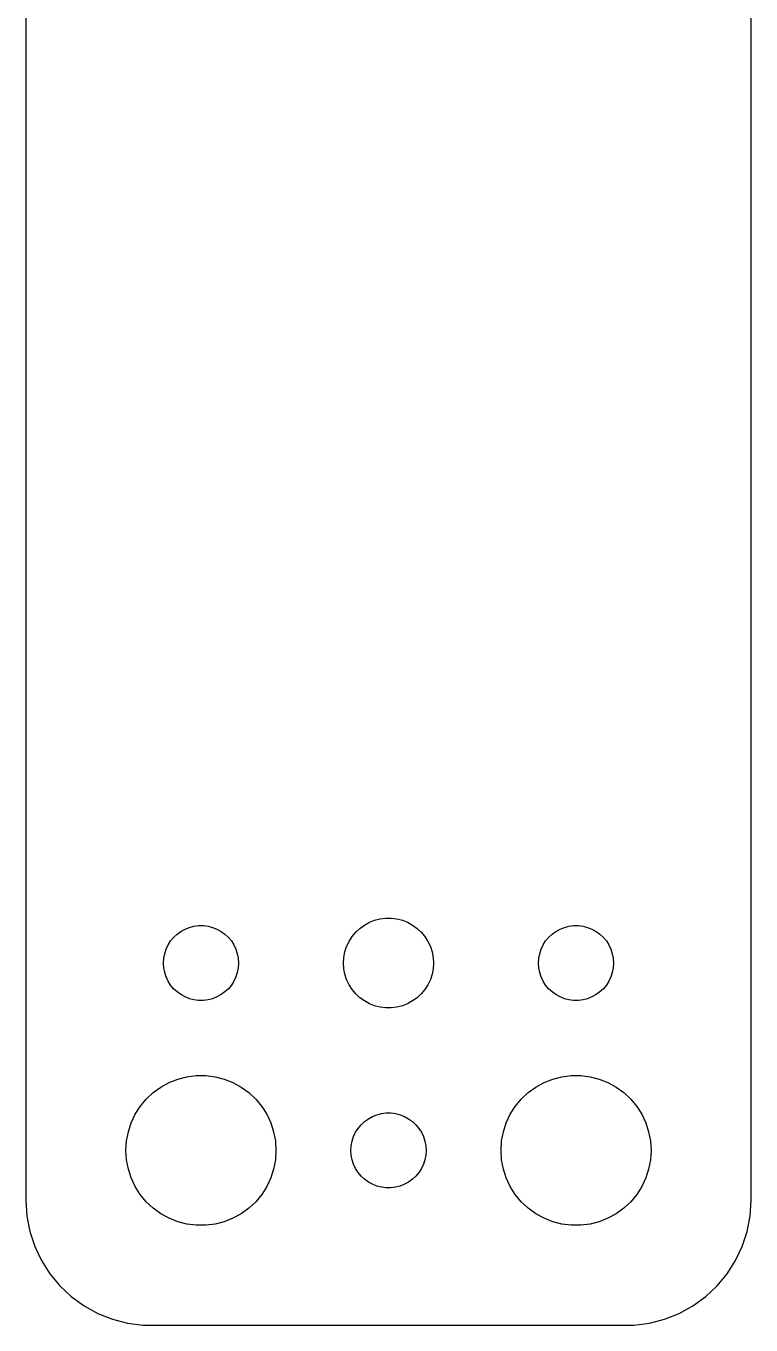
# Model space of a CAD drawing. Header units: metres. Extents: x -14 to 164, y 154 to 342.
# Drawn here: x 75.5 to 104.5, y 168.5 to 220.5 of the extents above; entities that cross this region are included whole.
import ezdxf

# ---------------------------------------------------------------- set-up
doc = ezdxf.new("R2010")
doc.units = ezdxf.units.M

msp = doc.modelspace()

# ---------------------------------------------------------------- linework, layer by layer
for p, q in [((75.5, 237.5), (75.5, 173.5)), ((104.5, 173.5), (104.5, 228.5)), ((89.0355, 184.52), (89.2336, 184.629)), ((89.2336, 184.629), (89.4438, 184.712)), ((89.4438, 184.712), (89.6627, 184.768)), ((89.6627, 184.768), (89.887, 184.796)), ((89.887, 184.796), (90.113, 184.796)), ((90.113, 184.796), (90.3373, 184.768)), ((90.3373, 184.768), (90.5562, 184.712)), ((90.5562, 184.712), (90.7664, 184.629)), ((90.7664, 184.629), (90.9645, 184.52)), ((81.4065, 184.027), (81.5439, 184.156)), ((81.5439, 184.156), (81.6963, 184.266)), ((81.6963, 184.266), (81.8613, 184.357)), ((81.8613, 184.357), (82.0365, 184.427)), ((82.0365, 184.427), (82.2189, 184.473)), ((82.2189, 184.473), (82.4058, 184.497)), ((82.4058, 184.497), (82.5942, 184.497)), ((82.5942, 184.497), (82.7811, 184.473)), ((82.7811, 184.473), (82.9635, 184.427)), ((82.9635, 184.427), (83.1387, 184.357)), ((83.1387, 184.357), (83.3037, 184.266)), ((83.3037, 184.266), (83.4561, 184.156)), ((83.4561, 184.156), (83.5934, 184.027)), ((88.5438, 184.058), (88.6879, 184.232)), ((88.6879, 184.232), (88.8526, 184.387)), ((88.8526, 184.387), (89.0355, 184.52)), ((90.9645, 184.52), (91.1474, 184.387)), ((91.1474, 184.387), (91.3121, 184.232)), ((91.3121, 184.232), (91.4562, 184.058)), ((96.4065, 184.027), (96.5439, 184.156)), ((96.5439, 184.156), (96.6963, 184.266)), ((96.6963, 184.266), (96.8613, 184.357)), ((96.8613, 184.357), (97.0365, 184.427)), ((97.0365, 184.427), (97.2189, 184.473)), ((97.2189, 184.473), (97.4058, 184.497)), ((97.4058, 184.497), (97.5942, 184.497)), ((97.5942, 184.497), (97.7811, 184.473)), ((97.7811, 184.473), (97.9635, 184.427)), ((97.9635, 184.427), (98.1387, 184.357)), ((98.1387, 184.357), (98.3037, 184.266)), ((98.3037, 184.266), (98.4561, 184.156)), ((98.4561, 184.156), (98.5934, 184.027)), ((81.1053, 183.552), (81.1855, 183.723)), ((81.1855, 183.723), (81.2865, 183.882)), ((81.2865, 183.882), (81.4065, 184.027)), ((83.5934, 184.027), (83.7135, 183.882)), ((83.7135, 183.882), (83.8145, 183.723)), ((83.8145, 183.723), (83.8947, 183.552)), ((88.2565, 183.448), (88.3264, 183.663)), ((88.3264, 183.663), (88.4226, 183.867)), ((88.4226, 183.867), (88.5438, 184.058)), ((91.4562, 184.058), (91.5773, 183.867)), ((91.5773, 183.867), (91.6736, 183.663)), ((91.6736, 183.663), (91.7434, 183.448)), ((96.1053, 183.552), (96.1855, 183.723)), ((96.1855, 183.723), (96.2865, 183.882)), ((96.2865, 183.882), (96.4065, 184.027)), ((98.5934, 184.027), (98.7135, 183.882)), ((98.7135, 183.882), (98.8145, 183.723)), ((98.8145, 183.723), (98.8947, 183.552)), ((81, 183), (81.0118, 183.188)), ((81.0118, 183.188), (81.0471, 183.373)), ((81.0471, 183.373), (81.1053, 183.552)), ((83.8947, 183.552), (83.9529, 183.373)), ((83.9529, 183.373), (83.9882, 183.188)), ((83.9882, 183.188), (84, 183)), ((88.2, 183), (88.2142, 183.226)), ((88.2142, 183.226), (88.2565, 183.448)), ((91.7434, 183.448), (91.7858, 183.226)), ((91.7858, 183.226), (91.8, 183)), ((96, 183), (96.0118, 183.188)), ((96.0118, 183.188), (96.0471, 183.373)), ((96.0471, 183.373), (96.1053, 183.552)), ((98.8947, 183.552), (98.9529, 183.373)), ((98.9529, 183.373), (98.9882, 183.188)), ((98.9882, 183.188), (99, 183)), ((81.0118, 182.812), (81, 183)), ((81.0471, 182.627), (81.0118, 182.812)), ((81.1053, 182.448), (81.0471, 182.627)), ((83.9529, 182.627), (83.8947, 182.448)), ((83.9882, 182.812), (83.9529, 182.627)), ((84, 183), (83.9882, 182.812)), ((88.2142, 182.774), (88.2, 183)), ((88.2565, 182.552), (88.2142, 182.774)), ((88.3264, 182.337), (88.2565, 182.552)), ((91.7434, 182.552), (91.6736, 182.337)), ((91.7858, 182.774), (91.7434, 182.552)), ((91.8, 183), (91.7858, 182.774)), ((96.0118, 182.812), (96, 183)), ((96.0471, 182.627), (96.0118, 182.812)), ((96.1053, 182.448), (96.0471, 182.627)), ((98.9529, 182.627), (98.8947, 182.448)), ((98.9882, 182.812), (98.9529, 182.627)), ((99, 183), (98.9882, 182.812)), ((81.1855, 182.277), (81.1053, 182.448)), ((81.2865, 182.118), (81.1855, 182.277)), ((81.4065, 181.973), (81.2865, 182.118)), ((83.7135, 182.118), (83.5934, 181.973)), ((83.8145, 182.277), (83.7135, 182.118)), ((83.8947, 182.448), (83.8145, 182.277)), ((88.4226, 182.133), (88.3264, 182.337)), ((88.5438, 181.942), (88.4226, 182.133)), ((91.5773, 182.133), (91.4562, 181.942)), ((91.6736, 182.337), (91.5773, 182.133)), ((96.1855, 182.277), (96.1053, 182.448)), ((96.2865, 182.118), (96.1855, 182.277)), ((96.4065, 181.973), (96.2865, 182.118)), ((98.7135, 182.118), (98.5934, 181.973)), ((98.8145, 182.277), (98.7135, 182.118)), ((98.8947, 182.448), (98.8145, 182.277)), ((81.5439, 181.844), (81.4065, 181.973)), ((81.6963, 181.734), (81.5439, 181.844)), ((81.8613, 181.643), (81.6963, 181.734)), ((82.0365, 181.573), (81.8613, 181.643)), ((82.2189, 181.527), (82.0365, 181.573)), ((82.4058, 181.503), (82.2189, 181.527)), ((82.5942, 181.503), (82.4058, 181.503)), ((82.7811, 181.527), (82.5942, 181.503)), ((82.9635, 181.573), (82.7811, 181.527)), ((83.1387, 181.643), (82.9635, 181.573)), ((83.3037, 181.734), (83.1387, 181.643)), ((83.4561, 181.844), (83.3037, 181.734)), ((83.5934, 181.973), (83.4561, 181.844)), ((88.6879, 181.768), (88.5438, 181.942)), ((88.8526, 181.613), (88.6879, 181.768)), ((89.0355, 181.48), (88.8526, 181.613)), ((89.2336, 181.371), (89.0355, 181.48)), ((90.9645, 181.48), (90.7664, 181.371)), ((91.1474, 181.613), (90.9645, 181.48)), ((91.3121, 181.768), (91.1474, 181.613)), ((91.4562, 181.942), (91.3121, 181.768)), ((96.5439, 181.844), (96.4065, 181.973)), ((96.6963, 181.734), (96.5439, 181.844)), ((96.8613, 181.643), (96.6963, 181.734)), ((97.0365, 181.573), (96.8613, 181.643)), ((97.2189, 181.527), (97.0365, 181.573)), ((97.4058, 181.503), (97.2189, 181.527)), ((97.5942, 181.503), (97.4058, 181.503)), ((97.7811, 181.527), (97.5942, 181.503)), ((97.9635, 181.573), (97.7811, 181.527)), ((98.1387, 181.643), (97.9635, 181.573)), ((98.3037, 181.734), (98.1387, 181.643)), ((98.4561, 181.844), (98.3037, 181.734)), ((98.5934, 181.973), (98.4561, 181.844)), ((89.4438, 181.288), (89.2336, 181.371)), ((89.6627, 181.232), (89.4438, 181.288)), ((89.887, 181.204), (89.6627, 181.232)), ((90.113, 181.204), (89.887, 181.204)), ((90.3373, 181.232), (90.113, 181.204)), ((90.5562, 181.288), (90.3373, 181.232)), ((90.7664, 181.371), (90.5562, 181.288)), ((81.573, 178.353), (81.9379, 178.447)), ((81.9379, 178.447), (82.3116, 178.494)), ((82.3116, 178.494), (82.6884, 178.494)), ((82.6884, 178.494), (83.0621, 178.447)), ((83.0621, 178.447), (83.427, 178.353)), ((96.573, 178.353), (96.9379, 178.447)), ((96.9379, 178.447), (97.3116, 178.494)), ((97.3116, 178.494), (97.6884, 178.494)), ((97.6884, 178.494), (98.0621, 178.447)), ((98.0621, 178.447), (98.427, 178.353)), ((80.5877, 177.812), (80.8925, 178.033)), ((80.8925, 178.033), (81.2227, 178.214)), ((81.2227, 178.214), (81.573, 178.353)), ((83.427, 178.353), (83.7773, 178.214)), ((83.7773, 178.214), (84.1075, 178.033)), ((84.1075, 178.033), (84.4123, 177.812)), ((95.5877, 177.812), (95.8925, 178.033)), ((95.8925, 178.033), (96.2227, 178.214)), ((96.2227, 178.214), (96.573, 178.353)), ((98.427, 178.353), (98.7773, 178.214)), ((98.7773, 178.214), (99.1075, 178.033)), ((99.1075, 178.033), (99.4123, 177.812)), ((80.073, 177.263), (80.3131, 177.554)), ((80.3131, 177.554), (80.5877, 177.812)), ((84.4123, 177.812), (84.6869, 177.554)), ((84.6869, 177.554), (84.927, 177.263)), ((95.073, 177.263), (95.3131, 177.554)), ((95.3131, 177.554), (95.5877, 177.812)), ((99.4123, 177.812), (99.6869, 177.554)), ((99.6869, 177.554), (99.927, 177.263)), ((79.7107, 176.604), (79.8711, 176.945)), ((79.8711, 176.945), (80.073, 177.263)), ((84.927, 177.263), (85.1289, 176.945)), ((85.1289, 176.945), (85.2893, 176.604)), ((89.1963, 176.766), (89.3613, 176.857)), ((89.3613, 176.857), (89.5365, 176.927)), ((89.5365, 176.927), (89.7189, 176.973)), ((89.7189, 176.973), (89.9058, 176.997)), ((89.9058, 176.997), (90.0942, 176.997)), ((90.0942, 176.997), (90.2811, 176.973)), ((90.2811, 176.973), (90.4635, 176.927)), ((90.4635, 176.927), (90.6387, 176.857)), ((90.6387, 176.857), (90.8037, 176.766)), ((94.7107, 176.604), (94.8711, 176.945)), ((94.8711, 176.945), (95.073, 177.263)), ((99.927, 177.263), (100.129, 176.945)), ((100.129, 176.945), (100.289, 176.604)), ((79.5943, 176.246), (79.7107, 176.604)), ((85.2893, 176.604), (85.4057, 176.246)), ((88.6855, 176.223), (88.7865, 176.382)), ((88.7865, 176.382), (88.9065, 176.527)), ((88.9065, 176.527), (89.0439, 176.656)), ((89.0439, 176.656), (89.1963, 176.766)), ((90.8037, 176.766), (90.9561, 176.656)), ((90.9561, 176.656), (91.0934, 176.527)), ((91.0934, 176.527), (91.2135, 176.382)), ((91.2135, 176.382), (91.3145, 176.223)), ((94.5943, 176.246), (94.7107, 176.604)), ((100.289, 176.604), (100.406, 176.246)), ((79.5, 175.5), (79.5237, 175.876)), ((79.5237, 175.876), (79.5943, 176.246)), ((85.4057, 176.246), (85.4763, 175.876)), ((85.4763, 175.876), (85.5, 175.5)), ((88.5118, 175.688), (88.5471, 175.873)), ((88.5471, 175.873), (88.6053, 176.052)), ((88.6053, 176.052), (88.6855, 176.223)), ((91.3145, 176.223), (91.3947, 176.052)), ((91.3947, 176.052), (91.4529, 175.873)), ((91.4529, 175.873), (91.4882, 175.688)), ((94.5, 175.5), (94.5237, 175.876)), ((94.5237, 175.876), (94.5943, 176.246)), ((100.406, 176.246), (100.476, 175.876)), ((100.476, 175.876), (100.5, 175.5)), ((79.5237, 175.124), (79.5, 175.5)), ((85.5, 175.5), (85.4763, 175.124)), ((88.5, 175.5), (88.5118, 175.688)), ((88.5118, 175.312), (88.5, 175.5)), ((88.5471, 175.127), (88.5118, 175.312)), ((91.4882, 175.312), (91.4529, 175.127)), ((91.4882, 175.688), (91.5, 175.5)), ((91.5, 175.5), (91.4882, 175.312)), ((94.5237, 175.124), (94.5, 175.5)), ((100.5, 175.5), (100.476, 175.124)), ((79.5943, 174.754), (79.5237, 175.124)), ((79.7107, 174.396), (79.5943, 174.754)), ((85.4057, 174.754), (85.2893, 174.396)), ((85.4763, 175.124), (85.4057, 174.754)), ((88.6053, 174.948), (88.5471, 175.127)), ((88.6855, 174.777), (88.6053, 174.948)), ((88.7865, 174.618), (88.6855, 174.777)), ((91.3145, 174.777), (91.2135, 174.618)), ((91.3947, 174.948), (91.3145, 174.777)), ((91.4529, 175.127), (91.3947, 174.948)), ((94.5943, 174.754), (94.5237, 175.124)), ((94.7107, 174.396), (94.5943, 174.754)), ((100.406, 174.754), (100.289, 174.396)), ((100.476, 175.124), (100.406, 174.754)), ((79.8711, 174.055), (79.7107, 174.396)), ((85.2893, 174.396), (85.1289, 174.055)), ((88.9065, 174.473), (88.7865, 174.618)), ((89.0439, 174.344), (88.9065, 174.473)), ((89.1963, 174.234), (89.0439, 174.344)), ((89.3613, 174.143), (89.1963, 174.234)), ((90.8037, 174.234), (90.6387, 174.143)), ((90.9561, 174.344), (90.8037, 174.234)), ((91.0934, 174.473), (90.9561, 174.344)), ((91.2135, 174.618), (91.0934, 174.473)), ((94.8711, 174.055), (94.7107, 174.396)), ((100.289, 174.396), (100.129, 174.055)), ((80.073, 173.737), (79.8711, 174.055)), ((80.3131, 173.446), (80.073, 173.737)), ((84.927, 173.737), (84.6869, 173.446)), ((85.1289, 174.055), (84.927, 173.737)), ((89.5365, 174.073), (89.3613, 174.143)), ((89.7189, 174.027), (89.5365, 174.073)), ((89.9058, 174.003), (89.7189, 174.027)), ((90.0942, 174.003), (89.9058, 174.003)), ((90.2811, 174.027), (90.0942, 174.003)), ((90.4635, 174.073), (90.2811, 174.027)), ((90.6387, 174.143), (90.4635, 174.073)), ((95.073, 173.737), (94.8711, 174.055)), ((95.3131, 173.446), (95.073, 173.737)), ((99.927, 173.737), (99.6869, 173.446)), ((100.129, 174.055), (99.927, 173.737)), ((75.5, 173.5), (75.5394, 172.873)), ((80.5877, 173.188), (80.3131, 173.446)), ((80.8925, 172.967), (80.5877, 173.188)), ((84.4123, 173.188), (84.1075, 172.967)), ((84.6869, 173.446), (84.4123, 173.188)), ((95.5877, 173.188), (95.3131, 173.446)), ((95.8925, 172.967), (95.5877, 173.188)), ((99.4123, 173.188), (99.1075, 172.967)), ((99.6869, 173.446), (99.4123, 173.188)), ((104.461, 172.873), (104.5, 173.5)), ((75.5394, 172.873), (75.6571, 172.257)), ((81.2227, 172.786), (80.8925, 172.967)), ((81.573, 172.647), (81.2227, 172.786)), ((81.9379, 172.553), (81.573, 172.647)), ((83.427, 172.647), (83.0621, 172.553)), ((83.7773, 172.786), (83.427, 172.647)), ((84.1075, 172.967), (83.7773, 172.786)), ((96.2227, 172.786), (95.8925, 172.967)), ((96.573, 172.647), (96.2227, 172.786)), ((96.9379, 172.553), (96.573, 172.647)), ((98.427, 172.647), (98.0621, 172.553)), ((98.7773, 172.786), (98.427, 172.647)), ((99.1075, 172.967), (98.7773, 172.786)), ((104.343, 172.257), (104.461, 172.873)), ((75.6571, 172.257), (75.8511, 171.659)), ((82.3116, 172.506), (81.9379, 172.553)), ((82.6884, 172.506), (82.3116, 172.506)), ((83.0621, 172.553), (82.6884, 172.506)), ((97.3116, 172.506), (96.9379, 172.553)), ((97.6884, 172.506), (97.3116, 172.506)), ((98.0621, 172.553), (97.6884, 172.506)), ((104.149, 171.659), (104.343, 172.257)), ((75.8511, 171.659), (76.1185, 171.091)), ((103.882, 171.091), (104.149, 171.659)), ((76.1185, 171.091), (76.4549, 170.561)), ((103.545, 170.561), (103.882, 171.091)), ((76.4549, 170.561), (76.8551, 170.077)), ((103.145, 170.077), (103.545, 170.561)), ((76.8551, 170.077), (77.3129, 169.647)), ((102.687, 169.647), (103.145, 170.077)), ((77.3129, 169.647), (77.8209, 169.278)), ((102.179, 169.278), (102.687, 169.647)), ((77.8209, 169.278), (78.3711, 168.976)), ((101.629, 168.976), (102.179, 169.278)), ((78.3711, 168.976), (78.9549, 168.745)), ((78.9549, 168.745), (79.5631, 168.589)), ((79.5631, 168.589), (80.1861, 168.51)), ((80.1861, 168.51), (99.8139, 168.51)), ((99.8139, 168.51), (100.437, 168.589)), ((100.437, 168.589), (101.045, 168.745)), ((101.045, 168.745), (101.629, 168.976))]:
    msp.add_line(p, q)

doc.saveas('drawing.dxf')
